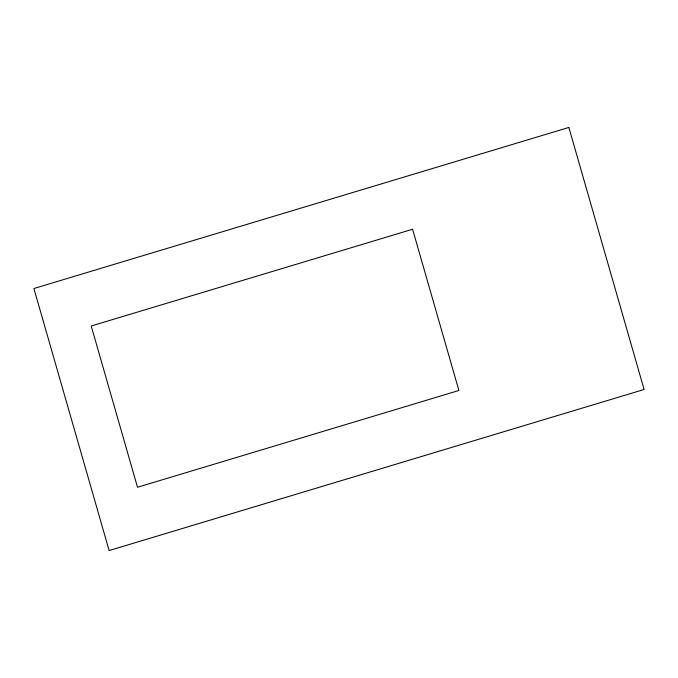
<?xml version="1.0" encoding="UTF-8"?>
<svg xmlns="http://www.w3.org/2000/svg" width="678" height="678" viewBox="0 0 678 678"><rect width="100%" height="100%" fill="white"/><g stroke="black" fill="none" stroke-linecap="round" stroke-linejoin="round"><path stroke-width="1.02" d="M568.859 127.447L33.9 288.514L109.141 550.553L644.1 389.486L568.859 127.447M412.597 229.249L91.216 326.008L137.515 487.262L458.896 390.494L412.597 229.249"/></g></svg>
